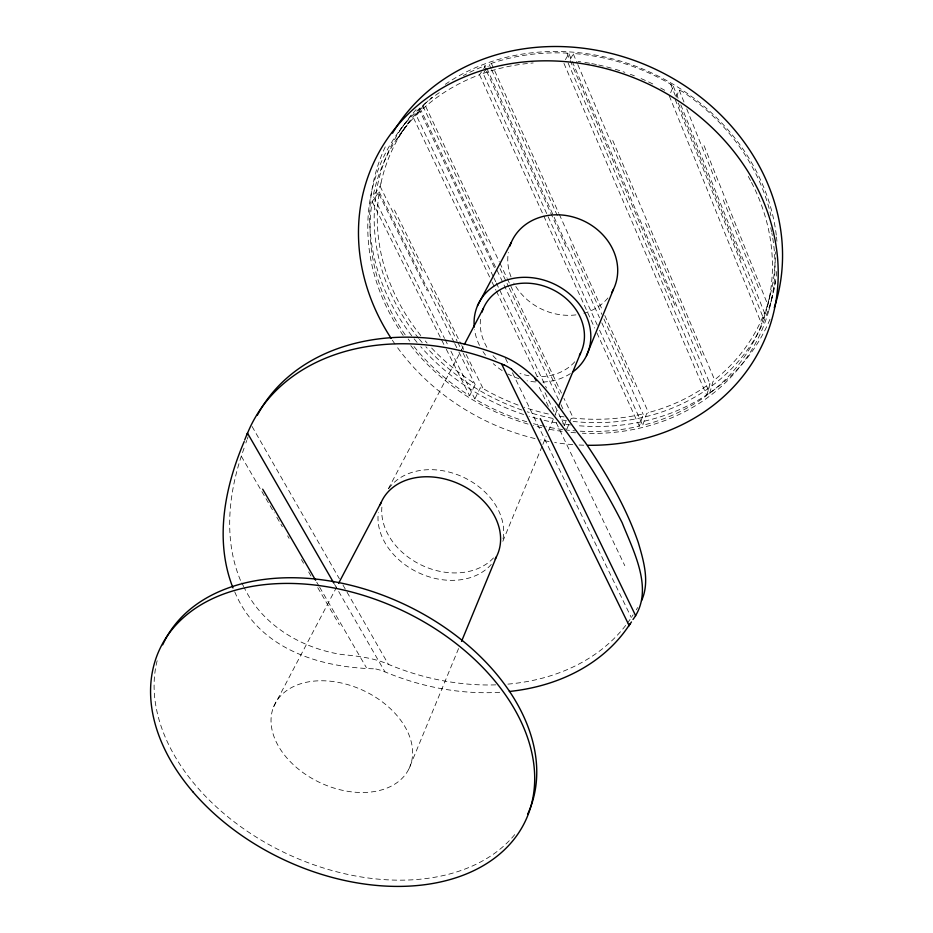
<?xml version="1.0" encoding="UTF-8"?>
<svg xmlns="http://www.w3.org/2000/svg" width="933" height="933" viewBox="0 0 933 933"><rect width="100%" height="100%" fill="white"/><g stroke="black" fill="none" stroke-linecap="round" stroke-linejoin="round"><path stroke-width="0.7" stroke-dasharray="4.67 3.5" d="M414.007 346.563A205.598 179.696 25.1 0 0 469.637 395.755L475.177 384.618L472.856 382.32M420.783 335.588A203.266 178.53 25.1 0 1 378.973 194.157L379.136 191.766L372.162 201.54A205.598 179.696 25.1 0 0 406.566 336.79M568.092 62.966L709.71 393.225A205.598 179.696 25.1 0 0 761.678 324.159L764.5 312.812L680.81 104.858M771.206 301.091L775.486 281.498M381.026 183.031L380.081 186.25L373.177 195.93L444.528 338.399M768.92 310.292L771.474 299.878M675.189 99.493L763.649 318.783L767.532 304.123A203.266 178.53 25.1 0 0 775.323 251.805M767.159 307.19L770.891 292.204M709.71 393.225L712.975 381.609L714.62 379.824A203.266 178.53 25.1 0 0 763.626 314.829L764.5 312.812M706.736 395.464L710.013 383.708L708.73 384.291A203.266 178.53 25.1 0 1 648.482 412.561L646.604 413.634L642.72 425.308A205.587 179.684 25.1 0 0 706.736 395.464L563.625 62.651M244.084 448.19C228.795 490.21 222.835 538.119 240.492 580.384M580.186 431.186A205.598 179.696 25.1 0 0 639.315 426.148L643.222 414.474L641.741 414.217A203.266 178.53 25.1 0 1 573.282 418.066M245.88 442.977L246.779 440.423M247.233 439.186L248.12 436.714M567.042 428.748L571.124 418.485L573.294 418.066L563.952 398.344M564.173 425.681L567.252 418.007M408.887 768.955A74.453 50.907 25.1 0 0 327.926 680.997A74.453 50.907 25.1 0 0 288.659 759.963A74.453 50.907 25.1 0 0 408.887 768.955L459.864 645.414M502.829 541.292L542.295 445.776M542.843 444.435L546.178 436.364M548.406 430.976L554.517 416.176M555.077 414.835L557.852 408.106M676.192 97.125L679.189 90.081L682.373 91.516A203.266 178.53 25.1 0 1 770.95 215.78M670.64 92.659L673.346 86.431L670.699 84.215A203.266 178.53 25.1 0 0 575.813 53.694L573.305 54.021L569.48 60.575M526.725 421.763A205.598 179.696 25.1 0 1 474.839 398.939L480.32 387.766L483.142 388.618A203.266 178.53 25.1 0 0 519.506 405.587M273.649 706.782L337.921 584.618M388.35 488.775L460.284 352.231M460.96 350.936L463.678 345.781M565.398 59.654L568.897 53.717L566.996 53.111A203.266 178.53 25.1 0 0 491.376 63.386L487.901 66.5M558.645 399.93L420.258 108.706L413.506 117.966A205.598 179.696 25.1 0 0 373.165 195.93M636.294 609.809L637.659 607.57M627.349 623.232A213.004 164.091 25.1 0 0 631.314 617.564L633.122 614.824M403.557 129.734L396.653 139.833L409.575 121.593L402.799 130.503M597.318 325.174L483.142 73.439L486.408 68.669M493.219 276.495L416.2 115.179A205.598 179.696 25.1 0 1 479.539 74.745L481.603 71.748M483.656 68.774L485.708 65.718L484.25 66.01A203.266 178.53 25.1 0 0 463.374 75.585M416.2 115.179L424.608 104.169L499.237 261.718M399.242 131.052L411.383 115.074M420.223 108.729L419.255 109.709L495.68 270.29M234.731 591.837C258.464 648.762 318.876 667.643 375.661 668.856M499.738 692.286A214.263 164.465 25.1 0 1 384.944 671.865L382.658 670.955A35.489 21.167 21.3 0 0 375.661 668.949M495.726 684.857A213.004 164.091 25.1 0 1 388.396 664.331C373.69 657.823 357.561 656.074 341.735 654.523C301.662 648.272 262.406 625.32 244.364 587.93M241.344 456.295L274.267 512.893M276.821 517.279L282.314 526.725M287.632 535.857L289.078 538.353M301.417 559.555L303.552 563.229M308.648 571.999L311.575 577.037M317.756 587.65L339.379 624.818M316.73 582.192L318.923 585.959M319.657 587.219L366.389 667.666M334.609 584.42L384.944 671.865M252.073 426.474L339.355 578.752M342.959 585.038L388.396 664.331M241.787 582.903L243.723 586.67M445.169 339.694L448.388 346.131M450.954 351.24L474.839 398.939M372.162 201.54L444.341 345.373M446.301 349.257L469.637 395.755M379.195 191.918L454.068 342.259M454.709 343.566L458.278 350.703M458.919 352.009L475.177 384.618M378.996 194.181L427.221 290.851M394.426 210.007L461.135 344.312M461.718 345.478L463.724 349.525M466.173 354.435L483.142 388.618M380.081 186.25L422.474 271.468M430.708 288.017L457.147 341.175M457.776 342.446L462.523 351.963M463.165 353.269L472.261 371.544M505.476 358.389L508.66 364.943M512.45 372.745L631.314 617.564M539.286 387.347L548.721 407.021M556.266 422.754L624.795 565.666M493.849 277.801L495.738 281.754M496.356 283.049L546.481 388.035M555.252 406.403L566.529 430.031A205.598 179.696 25.1 0 0 574.716 430.824M413.506 117.966L489.638 277.031M492.029 282.034L495.924 290.186M496.426 291.213L538.714 379.579M545.012 392.723L555.788 415.255M561.001 404.7L562.867 408.806M499.855 263.024L506.946 277.987M507.319 278.78L561.456 393.085M422.882 106.024L487.143 241.472M500.03 268.657L508.718 286.967M509.336 288.262L559.613 394.227M599.604 330.224L642.72 425.308M479.55 74.745L594.694 328.019M596.933 332.929L639.315 426.136M486.898 68.366L599.522 317.756M601.82 322.853L643.222 414.474M484.25 66.01L486.046 69.987M486.641 71.293L566.961 248.889M491.376 63.421L558.809 213.26M559.275 214.298L602.473 310.281M604.829 315.529L648.493 412.561M489.254 64.529L491.038 68.506M491.621 69.788L557.316 215.546M570.961 245.822L601.843 314.339M603.943 319.016L634.51 386.81M568.897 53.717L571.742 60.26M572.314 61.601L710.025 383.836M566.996 53.111L675.76 307.272M612.748 140.486L714.62 379.824M573.305 54.021L577.294 63.362M577.842 64.657L633.95 196.268M645.519 223.395L702.164 356.243M669.276 95.807L761.678 324.159M673.334 86.302L678.139 98.233M670.699 84.215L675.609 96.379M678.291 103.05L741.525 259.98M704.053 145.641L767.532 304.123M679.189 90.081L684.006 102.094M686.735 108.881L716.124 182.145M723.297 200L759.439 290.081M625.681 625.437A213.004 164.091 25.1 0 1 506.724 684.227M491.271 564.395A63.736 48.796 25.1 0 1 419.22 573.025A63.736 48.796 25.1 0 1 378.343 512.625M493.487 557.922A63.362 48.691 25.1 0 1 421.914 565.328A63.362 48.691 25.1 0 1 382.075 505.488M388.886 488.356A63.362 48.691 25.1 0 1 462.756 476.938A63.362 48.691 25.1 0 1 502.689 540.58M607.908 297.977A56.225 48.866 25.1 0 1 583.895 313.266M575.929 314.876A56.225 48.866 25.1 0 1 513.815 283.049M511.027 276.961A56.225 48.866 25.1 0 1 508.333 252.435M772.734 238.183A208.059 181.865 25.1 0 1 582.344 433.215M575.649 432.807A208.059 181.865 25.1 0 1 568.92 432.201M562.144 431.384A208.059 181.865 25.1 0 1 547.135 428.83M541.688 427.652A208.059 181.865 25.1 0 1 533.501 425.611M528.055 424.083A208.059 181.865 25.1 0 1 410.8 345.653M403.196 335.425A208.059 181.865 25.1 0 1 439.875 92.262M577.982 61.473A208.059 181.865 25.1 0 1 580.734 61.835M584.886 62.441A208.059 181.865 25.1 0 1 590.402 63.362M591.79 63.619A208.059 181.865 25.1 0 1 597.33 64.727M598.718 65.018A208.059 181.865 25.1 0 1 613.914 68.879M615.302 69.287A208.059 181.865 25.1 0 1 624.888 72.354M630.335 74.29A208.059 181.865 25.1 0 1 634.393 75.841M641.088 78.582A208.059 181.865 25.1 0 1 655.526 85.335M660.657 88.029A208.059 181.865 25.1 0 1 666.967 91.562M770.728 227.745A208.059 181.865 25.1 0 1 771.556 231.641M771.813 232.947A208.059 181.865 25.1 0 1 772.291 235.548M769.97 319.284A210.835 185.107 25.1 0 1 575.964 425.518M570.448 424.947A210.835 185.107 25.1 0 1 562.191 423.827M556.698 422.917A210.835 185.107 25.1 0 1 540.09 419.325M537.35 418.614A210.835 185.107 25.1 0 1 529.081 416.246M523.6 414.497A210.835 185.107 25.1 0 1 420.76 346.726M417.074 342.423A210.835 185.107 25.1 0 1 412.619 336.906M411.756 335.798A210.835 185.107 25.1 0 1 386.647 144.02M583.755 445.193A214.578 186.973 25.1 0 1 578.262 444.971M572.769 444.609A214.578 186.973 25.1 0 1 554.657 442.499M549.082 441.554A214.578 186.973 25.1 0 1 540.627 439.875M535.017 438.58A214.578 186.973 25.1 0 1 395.802 345.222M395.009 344.079A214.578 186.973 25.1 0 1 391.883 339.495M776.757 271.48A205.96 180.804 25.1 0 1 573.142 421.459M566.401 420.643A205.96 180.804 25.1 0 1 558.331 419.407M552.919 418.416A205.96 180.804 25.1 0 1 527.273 411.815M521.944 410.042A205.96 180.804 25.1 0 1 425.88 346.749M422.171 342.528A205.96 180.804 25.1 0 1 419.5 339.332M418.625 338.259A205.96 180.804 25.1 0 1 416.106 109.674M445.274 84.332A205.96 180.804 25.1 0 1 650.511 72.401A205.96 180.804 25.1 0 1 776.338 235.583M776.489 236.994A205.96 180.804 25.1 0 1 776.909 241.25M570.413 373.608A59.957 50.58 25.1 0 1 541.28 382.098M535.507 381.947A59.957 50.58 25.1 0 1 527.087 380.816M519.04 378.705A59.957 50.58 25.1 0 1 507.937 373.993M502.164 370.588A59.957 50.58 25.1 0 1 493.277 363.66M485.522 355.135A59.957 50.58 25.1 0 1 483.014 351.589M479.48 345.385A59.957 50.58 25.1 0 1 474.559 329.722M574.775 361.782A53.508 45.134 25.1 0 1 537 376.617M528.999 375.777A53.508 45.134 25.1 0 1 519.996 373.503M496.193 359.065A53.508 45.134 25.1 0 1 492.332 354.913M486.886 347.228A53.508 45.134 25.1 0 1 480.775 317.372M514.724 834.615A201.166 137.862 25.1 0 1 281.393 851.118A201.166 137.862 25.1 0 1 157.829 658.197M562.622 429.542A205.598 179.696 25.1 0 1 545.933 426.673M544.557 426.369A205.598 179.696 25.1 0 1 533.548 423.699M409.809 341.175A205.598 179.696 25.1 0 1 408.176 338.994M483.142 73.439A205.598 179.696 25.1 0 1 521.512 64.225M522.807 64.05A205.598 179.696 25.1 0 1 533.186 62.954M748.266 176.384A205.598 179.696 25.1 0 1 750.878 181.224M751.52 182.436A205.598 179.696 25.1 0 1 763.649 318.783M564.103 416.911A203.266 178.53 25.1 0 1 556.919 415.721M548.347 413.995A203.266 178.53 25.1 0 1 524.241 407.255M472.833 382.32A203.266 178.53 25.1 0 1 430.848 347.181M427.081 343.041A203.266 178.53 25.1 0 1 425.25 340.942M381.002 183.008A203.266 178.53 25.1 0 1 419.244 109.686M424.585 104.146A203.266 178.53 25.1 0 1 432.119 97.16"/><path stroke-width="1.4" d="M244.213 441.507C224.713 487.166 214.24 540.265 232.982 587.93M641.577 600.642C649.928 582.064 643.712 560.978 638.254 542.481C625.845 506.514 606.345 473.463 585.026 442.114C560.628 412.479 541.805 373.118 504.846 357.082A213.004 164.091 25.1 0 0 257.38 415.162M246.755 435.128L247.537 433.192A214.263 164.465 25.1 0 1 501.569 363.893L504.17 365.048M586.507 355.636L613.447 289.335M461.532 641.379L496.426 556.779M558.412 406.765L580.641 352.954M338.597 583.335L381.212 502.327M464.354 344.499L483.352 308.426M477.486 305.744L511.202 242.568M632.982 619.489C654.733 590.449 633.6 551.648 622.136 522.69C593.423 466.593 557.223 412.748 511.517 369.2M509.325 691.481A214.263 164.465 25.1 0 0 629.04 625.378L630.125 623.734M262.686 489.184L315.611 580.256M247.537 433.192L333.886 583.183M501.569 363.893L629.04 625.378M540.289 418.614L635.665 615.757M534.889 378.18L536.148 380.804M244.691 439.968A38.311 1.143 -69.2 0 1 247.408 433.204M380.232 504.8A63.736 48.796 25.1 0 1 460.237 484.484A63.736 48.796 25.1 0 1 495.143 559.077M504.217 364.966A41.227 29.086 20 0 1 511.576 369.141M628.585 626.265A38.101 0.7 -57.3 0 1 631.454 621.961M509.861 246.149A56.225 48.866 25.1 0 1 582.927 220.561A56.225 48.866 25.1 0 1 611.64 292.705M392.525 133.174A210.835 185.107 25.1 0 1 652.61 67.934A210.835 185.107 25.1 0 1 774.273 307.692M391.125 338.329A214.578 186.973 25.1 0 1 485.09 69.532A214.578 186.973 25.1 0 1 771.673 225.319A214.578 186.973 25.1 0 1 587.86 445.286M474.256 327.098A59.957 50.58 25.1 0 1 553.339 283.644A59.957 50.58 25.1 0 1 572.594 372.115M481.988 312.17A53.508 45.134 25.1 0 1 550.272 288.472A53.508 45.134 25.1 0 1 579.405 355.31M162.704 644.796A201.166 137.862 25.1 0 1 402.939 603.663A201.166 137.862 25.1 0 1 527.67 814.147M192.839 791.767A202.006 137.956 25.1 0 0 521.64 828.096A202.006 137.956 25.1 0 0 313.418 584.874A202.006 137.956 25.1 0 0 192.839 791.767"/></g></svg>
